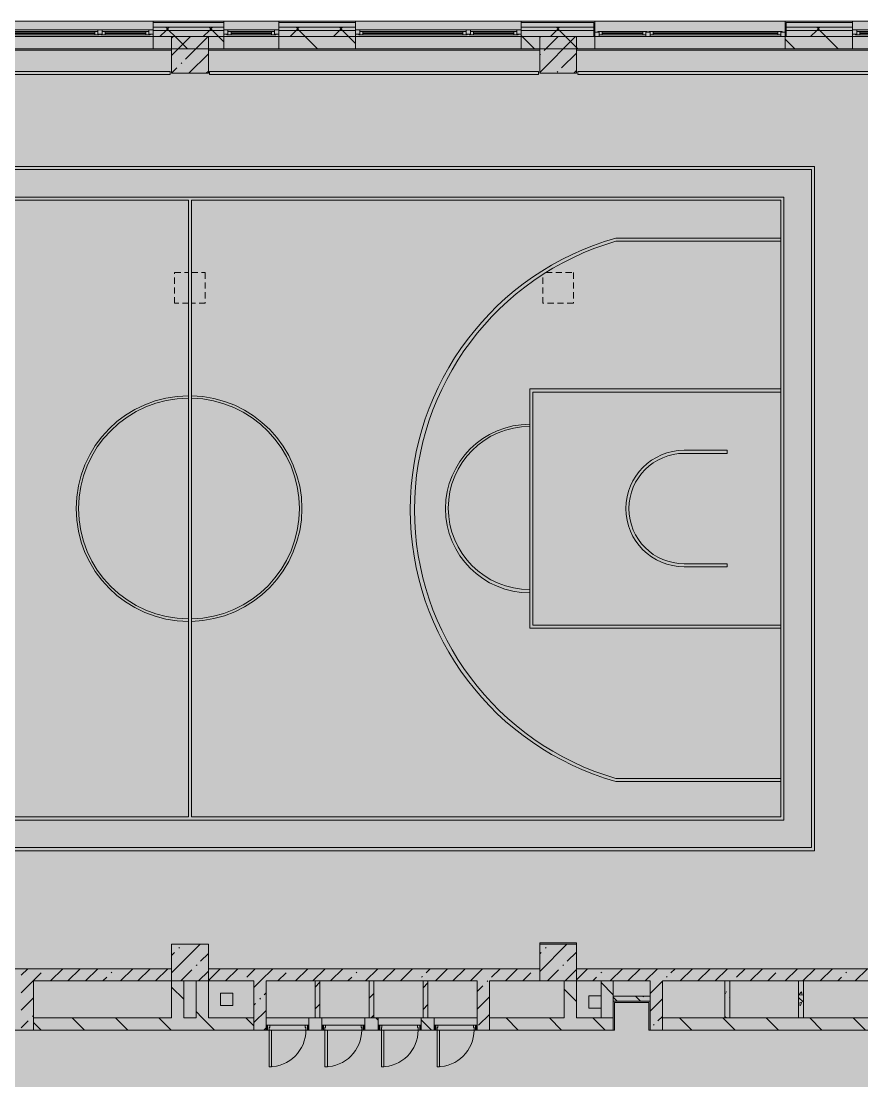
# Model space of a CAD drawing. Header units: millimetres. Extents: x 35146 to 234858, y -8553 to 29000.
# Drawn here: x 157384 to 171084, y 10072 to 27350 of the extents above; entities that cross this region are included whole.
import ezdxf

# ---------------------------------------------------------------- set-up
doc = ezdxf.new("R2010")
doc.units = ezdxf.units.MM
doc.linetypes.add('200_ШТРИХ__ш1_п0_6_', pattern=[160, 100, -60])
doc.layers.add('A-DETL-GENF-3', color=7, linetype='Continuous', lineweight=9, true_color=0xc0c0c0, transparency=0.4)
for name, color, linetype, lineweight in [('A-DETL-MBND', 7, '200_ШТРИХ__ш1_п0_6_', 9), ('A-WALL-4', 7, 'Continuous', 5), ('I-WALL-3', 7, 'Continuous', 5), ('S-COLS-1', 7, 'Continuous', 5)]:
    doc.layers.add(name, color=color, linetype=linetype, lineweight=lineweight)
for name, color, linetype, lineweight, true_color in [('A-DOOR-1', 7, 'Continuous', 5, 0xaaaaaa), ('A-DOOR-2', 7, 'Continuous', 5, 0xe2e2e2), ('A-DOOR-3', 7, 'Continuous', 5, 0xb7b7b7), ('A-DOOR-FRAM-1', 7, 'Continuous', 5, 0xe2e2e2), ('A-DOOR-FRAM-2', 7, 'Continuous', 5, 0xaaaaaa), ('A-DOOR-FRAM-3', 7, 'Continuous', 5, 0xb7b7b7), ('A-FLOR-2', 7, 'Continuous', 5, 0xb7b7b7), ('A-GLAZ-3', 7, 'Continuous', 5, 0x737373), ('A-WALL-5', 7, 'Continuous', 9, 0x737373), ('A-WALL-6', 7, 'Continuous', 5, 0x737373), ('I-WALL-4', 7, 'Continuous', 5, 0x737373), ('I-WALL-5', 7, 'Continuous', 5, 0x787878), ('S-COLS-2', 7, 'Continuous', 5, 0x737373)]:
    doc.layers.add(name, color=color, linetype=linetype, lineweight=lineweight, true_color=true_color)
pattern_1 = [(135, (105674.2, 0), (-353.5534, -353.5534), [])]
pattern_2 = [(45, (105674.2, 0), (-285.1231, 285.1231), []), (45, (105959.3, 0), (-285.1231, 285.1231), [504.031, -100.806, 16.764, -84.042])]
pattern_3 = [(45, (105674.2, 0), (-353.5534, 353.5534), []), (135, (105674.2, 0), (-353.5534, -353.5534), [])]
pattern_4 = [(135, (105674.2, 0), (-377.1708, -377.1708), [533.4, -88.9, 17.78, -88.9]), (135, (105674.2, 376.94), (-377.1708, -377.1708), []), (50, (105674.2, 0), (637.6445, -55.7866), [66.675, -733.425]), (355, (105674.2, 0), (-123.3494, 668.699), [53.34, -586.74]), (100.451, (105727.3, -4.65), (514.299, 612.908), [56.665, -623.315]), (46.184, (105674.2, 177.8), (948.776, -147.15), [100.012, -1100.137]), (96.636, (105753.3, 165.5), (830.909, 865.997), [84.998, -934.973]), (351.184, (105674.2, 177.8), (830.918, 865.988), [80.01, -880.11]), (21, (105763.1, 133.35), (530.6506, -357.9283), [66.675, -733.425]), (326, (105763.1, 133.35), (216.308, 644.6585), [53.34, -586.74]), (71.451, (105807.3, 103.5), (746.9596, 286.7243), [56.665, -623.315]), (37.5, (105674.2, 0), (10.8105, 295.9426), [16.764, -562.864, 16.764, -578.866, -588.962]), (37.5, (105674.2, 0), (10.8105, 295.9426), [-1175.258, 16.764, -572.198]), (7.5, (105674.2, 0), (233.8692, 350.6318), [16.764, -322.834, 16.764, -549.529, -224.472]), (7.5, (105674.2, 0), (233.8692, 350.6318), [-905.891, 16.764, -207.708]), (327.5, (105475.94, 0), (474.5678, -20.0513), [16.764, -205.486, 16.764, -676.656, -920.115]), (327.5, (105475.94, 0), (474.5678, -20.0513), [-915.67, 16.764, -903.351]), (317.5, (105387.04, 0), (518.4522, 88.9934), [16.764, -272.161, 16.764, -443.738, -653.415]), (317.5, (105387.04, 0), (518.4522, 88.9934), [-749.427, 16.764, -636.651])]
pattern_5 = [(45, (105674.2, 0), (-176.7767, 176.7767), [])]
pattern_6 = [(135, (1951.41, 164.685), (-14.14214, -14.14214), []), (225, (1951.41, 164.685), (14.14214, -14.14214), [])]
pattern_7 = [(45, (-171.384, 164.685), (-14.1421, 14.1421), []), (135, (-171.384, 164.685), (-14.1421, -14.1421), [])]

# ---------------------------------------------------------------- blocks, each defined once
blk = doc.blocks.new('BSC_Колонна _Прямоугольная - 600х600-23205375-2_5_2_птичка')
at = {"layer": 'S-COLS-1'}
h = blk.add_hatch(dxfattribs=at)
h.set_pattern_fill('FP_105', color=256, style=0, pattern_type=2)
h.set_pattern_definition([(45, (-54460, -12000), (-285.123, 285.123), []), (45, (-54174.88, -12000), (-285.123, 285.123), [504.031, -100.806, 16.764, -84.042])])
h.paths.add_polyline_path([(-300, -300), (300, -300), (300, 300), (-300, 300)])
at = {"layer": 'S-COLS-2'}
for p, q in [((300, 300), (-300, 300)), ((-300, 300), (-300, -300)), ((300, -300), (300, 300)), ((-300, -300), (300, -300))]:
    blk.add_line(p, q, dxfattribs=at)
blk = doc.blocks.new('BSC_Колонна _Прямоугольная - 600х600-V75-2_5_2_птичка')
at = {"layer": 'S-COLS-1'}
h = blk.add_hatch(dxfattribs=at)
h.set_pattern_fill('FP_120', color=256, style=0, pattern_type=2)
h.set_pattern_definition([(45, (-60460, -12000), (-285.1231, 285.1231), []), (45, (-60174.88, -12000), (-285.1231, 285.1231), [504.031, -100.806, 16.764, -84.042])])
h.paths.add_polyline_path([(-300, -300), (300, -300), (300, 300), (-300, 300), (-300, -201)])
at = {"layer": 'S-COLS-2'}
for p, q in [((300, 300), (-300, 300)), ((-300, 300), (-300, -300)), ((300, -300), (300, 300)), ((-300, -300), (300, -300))]:
    blk.add_line(p, q, dxfattribs=at)
blk = doc.blocks.new('120_Окно_СКБ_2Ст - 120_Окно_СКБ_2Ст 2700х2500 _мал створка справа_ 2-23206922-2_5_2_птичка')
at = {"layer": 'A-GLAZ-3'}
for p, q in [((-1350, -75), (-1350, -5)), ((-1350, -5), (-1280, -5)), ((1350, -5), (-1350, -5)), ((-1280, -75), (-1350, -75)), ((-1350, -75), (-1300, -75)), ((-1280, -75), (-1300, -75)), ((-1300, -75), (-1300, -85)), ((-1300, -85), (470, -85)), ((470, -85), (-1300, -85)), ((-1280, -5), (-1280, -75)), ((450, -35), (-1280, -35)), ((-1280, -35), (-1280, -75)), ((-1230, -85), (-1230, -35)), ((-1230, -55), (400, -55)), ((400, -65), (-1230, -65)), ((400, -85), (400, -35)), ((450, -75), (450, -5)), ((450, -5), (520, -5)), ((450, -75), (450, -35)), ((520, -75), (450, -75)), ((470, -75), (450, -75)), ((470, -75), (500, -75)), ((470, -85), (470, -75)), ((520, -75), (500, -75)), ((500, -75), (500, -85)), ((500, -85), (1300, -85)), ((1300, -85), (500, -85)), ((520, -5), (520, -75)), ((1280, -35), (520, -35)), ((520, -35), (520, -75)), ((570, -85), (570, -35)), ((570, -55), (1230, -55)), ((1230, -65), (570, -65)), ((1230, -85), (1230, -35)), ((1280, -75), (1280, -5)), ((1280, -5), (1350, -5)), ((1280, -75), (1280, -35)), ((1350, -75), (1280, -75)), ((1300, -75), (1280, -75)), ((1300, -75), (1350, -75)), ((1300, -85), (1300, -75)), ((1350, -5), (1350, -75))]:
    blk.add_line(p, q, dxfattribs=at)
blk = doc.blocks.new('120_Окно_СКБ_2Ст - 120_Окно_СКБ_2Ст 3100х2500 _мал_створка слева_ 2-19089248-2_5_2_птичка')
at = {"layer": 'A-GLAZ-3'}
for p, q in [((-1550, -75), (-1550, -5)), ((-1550, -5), (-1480, -5)), ((1550, -5), (-1550, -5)), ((-1480, -75), (-1550, -75)), ((-1550, -75), (-1500, -75)), ((-1480, -75), (-1500, -75)), ((-1500, -75), (-1500, -85)), ((-1500, -85), (670, -85)), ((670, -85), (-1500, -85)), ((-1480, -5), (-1480, -75)), ((650, -35), (-1480, -35)), ((-1480, -35), (-1480, -75)), ((-1430, -85), (-1430, -35)), ((-1430, -55), (600, -55)), ((600, -65), (-1430, -65)), ((600, -85), (600, -35)), ((650, -75), (650, -5)), ((650, -5), (720, -5)), ((650, -75), (650, -35)), ((720, -75), (650, -75)), ((670, -75), (650, -75)), ((670, -75), (700, -75)), ((670, -85), (670, -75)), ((720, -75), (700, -75)), ((700, -75), (700, -85)), ((700, -85), (1500, -85)), ((1500, -85), (700, -85)), ((720, -5), (720, -75)), ((1480, -35), (720, -35)), ((720, -35), (720, -75)), ((770, -85), (770, -35)), ((770, -55), (1430, -55)), ((1430, -65), (770, -65)), ((1430, -85), (1430, -35)), ((1480, -75), (1480, -5)), ((1480, -5), (1550, -5)), ((1480, -75), (1480, -35)), ((1550, -75), (1480, -75)), ((1500, -75), (1480, -75)), ((1500, -75), (1550, -75)), ((1500, -85), (1500, -75)), ((1550, -5), (1550, -75))]:
    blk.add_line(p, q, dxfattribs=at)
blk = doc.blocks.new('120_Окно_СКБ_2Ст - 120_Окно_СКБ_2Ст 3100х2500 _мал_створка слева_-22274797-2_5_2_птичка')
at = {"layer": 'A-GLAZ-3'}
for p, q in [((-1550, 45), (-1550, 115)), ((-1550, 115), (-1480, 115)), ((1550, 115), (-1550, 115)), ((-1480, 45), (-1550, 45)), ((-1550, 45), (-1500, 45)), ((-1480, 45), (-1500, 45)), ((-1500, 45), (-1500, 35)), ((-1500, 35), (670, 35)), ((670, 35), (-1500, 35)), ((-1480, 115), (-1480, 45)), ((650, 85), (-1480, 85)), ((-1480, 85), (-1480, 45)), ((-1430, 35), (-1430, 85)), ((-1430, 65), (600, 65)), ((600, 55), (-1430, 55)), ((600, 35), (600, 85)), ((650, 45), (650, 115)), ((650, 115), (720, 115)), ((650, 45), (650, 85)), ((720, 45), (650, 45)), ((670, 45), (650, 45)), ((670, 45), (700, 45)), ((670, 35), (670, 45)), ((720, 45), (700, 45)), ((700, 45), (700, 35)), ((700, 35), (1500, 35)), ((1500, 35), (700, 35)), ((720, 115), (720, 45)), ((1480, 85), (720, 85)), ((720, 85), (720, 45)), ((770, 35), (770, 85)), ((770, 65), (1430, 65)), ((1430, 55), (770, 55)), ((1430, 35), (1430, 85)), ((1480, 45), (1480, 115)), ((1480, 115), (1550, 115)), ((1480, 45), (1480, 85)), ((1550, 45), (1480, 45)), ((1500, 45), (1480, 45)), ((1500, 45), (1550, 45)), ((1500, 35), (1500, 45)), ((1550, 115), (1550, 45))]:
    blk.add_line(p, q, dxfattribs=at)
blk = doc.blocks.new('BSC_Колонна _Прямоугольная - 500х500-33455413-2_5_2_птичка')
at = {"layer": 'A-DETL-MBND'}
for p, q in [((-250, 250), (-23, 250)), ((-250, -250), (-250, 250)), ((27, 250), (250, 250)), ((250, 250), (250, -250)), ((-23, -250), (-250, -250)), ((250, -250), (27, -250))]:
    blk.add_line(p, q, dxfattribs=at)
blk = doc.blocks.new('120_Окно_СКБ_1Ст - 120_Окно_СКБ_1Ст 900х2500_h_-19906774-2_5_2_птичка')
at = {"layer": 'A-GLAZ-3'}
for p, q in [((-450, -75), (-450, -5)), ((-450, -5), (-380, -5)), ((450, -5), (-450, -5)), ((-380, -75), (-450, -75)), ((-450, -75), (-400, -75)), ((-380, -75), (-400, -75)), ((-400, -75), (-400, -85)), ((-400, -85), (400, -85)), ((400, -85), (-400, -85)), ((-380, -5), (-380, -75)), ((380, -35), (-380, -35)), ((-380, -35), (-380, -75)), ((-330, -85), (-330, -35)), ((-330, -55), (330, -55)), ((330, -65), (-330, -65)), ((330, -85), (330, -35)), ((380, -75), (380, -5)), ((380, -5), (450, -5)), ((380, -75), (380, -35)), ((450, -75), (380, -75)), ((400, -75), (380, -75)), ((400, -75), (450, -75)), ((400, -85), (400, -75)), ((450, -5), (450, -75))]:
    blk.add_line(p, q, dxfattribs=at)
blk = doc.blocks.new('110_Дверь_СКБ_1Ст - д-18 700x2100h_Технический шкаф ЭОМ и СС-V131-2_5_2_птичка')
at = {"layer": 'A-DOOR-1'}
h = blk.add_hatch(dxfattribs=at)
h.set_pattern_fill('FP_161', color=256, style=0, pattern_type=2)
h.set_pattern_definition(pattern_6)
h.paths.add_polyline_path([(362.5, 100), (337.5, 100), (337.5, 20), (362.5, 20)])
at = {"layer": 'A-DOOR-2'}
h = blk.add_hatch(color=256, dxfattribs=at)
h.paths.add_polyline_path([(-312.5, 100), (-312.5, 20), (-277.5, 20), (-277.5, 60), (-287.5, 60), (-287.5, 100), (-300.5, 100)])
h.paths.add_polyline_path([(312.5, 100), (312.5, 60), (302.5, 60), (302.5, 20), (337.5, 20), (337.5, 100)])
at = {"layer": 'A-DOOR-FRAM-1'}
blk.add_hatch(color=256, dxfattribs=at).paths.add_polyline_path([(272.5, 700), (272.5, 100), (312.5, 100), (312.5, 700)])
at = {"layer": 'A-DOOR-FRAM-2'}
h = blk.add_hatch(dxfattribs=at)
h.set_pattern_fill('FP_162', color=256, style=0, pattern_type=2)
h.set_pattern_definition(pattern_7)
h.paths.add_polyline_path([(-312.5, 100), (-337.5, 100), (-337.5, 20), (-312.5, 20)])
at = {"layer": 'A-DOOR-3'}
for p, q in [((312.5, 700), (272.5, 700)), ((272.5, 700), (272.5, 100)), ((312.5, 100), (312.5, 700)), ((272.5, 100), (312.5, 100))]:
    blk.add_line(p, q, dxfattribs=at)
blk.add_arc((312.5, 100), 600, 90, 180, dxfattribs=at)
at = {"layer": 'A-DOOR-FRAM-3'}
for p, q in [((-312.5, 100), (-337.5, 100)), ((-337.5, 100), (-337.5, 20)), ((-337.5, 20), (-312.5, 20)), ((-287.5, 100), (-312.5, 100)), ((-312.5, 100), (-312.5, 20)), ((-312.5, 20), (-312.5, 100)), ((-312.5, 20), (-277.5, 20)), ((-287.5, 60), (-287.5, 100)), ((-287.5, 100), (272.5, 100)), ((-277.5, 60), (-287.5, 60)), ((-277.5, 20), (-277.5, 60)), ((302.5, 20), (-277.5, 20)), ((312.5, 60), (302.5, 60)), ((302.5, 60), (302.5, 20)), ((302.5, 20), (337.5, 20)), ((312.5, 100), (312.5, 60)), ((337.5, 100), (312.5, 100)), ((337.5, 20), (337.5, 100)), ((362.5, 100), (337.5, 100)), ((337.5, 100), (337.5, 20)), ((337.5, 20), (362.5, 20)), ((362.5, 20), (362.5, 100))]:
    blk.add_line(p, q, dxfattribs=at)
blk = doc.blocks.new('110_Дверь_СКБ_1Ст - д-18 700x2100h_Технический шкаф ЭОМ и СС-V132-2_5_2_птичка')
at = {"layer": 'A-DOOR-1'}
h = blk.add_hatch(dxfattribs=at)
h.set_pattern_fill('FP_161', color=256, style=0, pattern_type=2)
h.set_pattern_definition(pattern_6)
h.paths.add_polyline_path([(362.5, 100), (337.5, 100), (337.5, 20), (362.5, 20)])
at = {"layer": 'A-DOOR-2'}
h = blk.add_hatch(color=256, dxfattribs=at)
h.paths.add_polyline_path([(312.5, 100), (312.5, 60), (302.5, 60), (302.5, 20), (337.5, 20), (337.5, 100)])
h.paths.add_polyline_path([(-287.5, 100), (-312.5, 100), (-312.5, 20), (-277.5, 20), (-277.5, 60), (-287.5, 60)])
at = {"layer": 'A-DOOR-FRAM-1'}
blk.add_hatch(color=256, dxfattribs=at).paths.add_polyline_path([(272.5, 700), (272.5, 100), (312.5, 100), (312.5, 700)])
at = {"layer": 'A-DOOR-FRAM-2'}
h = blk.add_hatch(dxfattribs=at)
h.set_pattern_fill('FP_162', color=256, style=0, pattern_type=2)
h.set_pattern_definition(pattern_7)
h.paths.add_polyline_path([(-318, 100), (-337.5, 100), (-337.5, 20), (-312.5, 20), (-312.5, 100)])
at = {"layer": 'A-DOOR-3'}
for p, q in [((312.5, 700), (272.5, 700)), ((272.5, 700), (272.5, 100)), ((312.5, 100), (312.5, 700)), ((272.5, 100), (312.5, 100))]:
    blk.add_line(p, q, dxfattribs=at)
blk.add_arc((312.5, 100), 600, 90, 180, dxfattribs=at)
at = {"layer": 'A-DOOR-FRAM-3'}
for p, q in [((-312.5, 100), (-337.5, 100)), ((-337.5, 100), (-337.5, 20)), ((-337.5, 20), (-312.5, 20)), ((-287.5, 100), (-312.5, 100)), ((-312.5, 100), (-312.5, 20)), ((-312.5, 20), (-312.5, 100)), ((-312.5, 20), (-277.5, 20)), ((-287.5, 60), (-287.5, 100)), ((-287.5, 100), (272.5, 100)), ((-277.5, 60), (-287.5, 60)), ((-277.5, 20), (-277.5, 60)), ((302.5, 20), (-277.5, 20)), ((312.5, 60), (302.5, 60)), ((302.5, 60), (302.5, 20)), ((302.5, 20), (337.5, 20)), ((312.5, 100), (312.5, 60)), ((337.5, 100), (312.5, 100)), ((337.5, 20), (337.5, 100)), ((362.5, 100), (337.5, 100)), ((337.5, 100), (337.5, 20)), ((337.5, 20), (362.5, 20)), ((362.5, 20), (362.5, 100))]:
    blk.add_line(p, q, dxfattribs=at)
blk = doc.blocks.new('BSC_Колонна _Прямоугольная - 500х500-V143-2_5_2_птичка')
at = {"layer": 'A-DETL-MBND'}
for p, q in [((-250, -250), (-250, 216)), ((-198, 250), (250, 250)), ((250, 250), (250, -250)), ((250, -250), (-250, -250))]:
    blk.add_line(p, q, dxfattribs=at)

msp = doc.modelspace()

# ---------------------------------------------------------------- hatches: boundary and pattern name
at = {"layer": 'A-DETL-GENF-3'}
msp.add_hatch(color=256, dxfattribs=at).paths.add_polyline_path([(181515.1, -280), (181534.2, -280), (181534.2, 3300), (190534.2, 3300), (190534.2, 27350), (147584.2, 27350), (147584.2, 23778), (144434.2, 23778), (144434.2, -280), (180587.6, -280)])
at = {"layer": 'A-WALL-4'}
h = msp.add_hatch(dxfattribs=at)
h.set_pattern_fill('FP_88', color=256, style=0, pattern_type=2)
h.set_pattern_definition(pattern_3)
h.paths.add_polyline_path([(190478.1, 27200), (190534.2, 27200), (190534.2, 27250), (186024.2, 27250), (186024.2, 27200), (189862.8, 27200)])
h.paths.add_polyline_path([(182442.7, 27200), (183524.2, 27200), (183524.2, 27250), (182014.2, 27250), (182014.2, 27200)])
h.paths.add_polyline_path([(173167.5, 27200), (173634.2, 27200), (173631.2, 27250), (171834.2, 27250), (171834.2, 27200), (172239.9, 27200)])
h.paths.add_polyline_path([(174534.2, 27200), (179914.2, 27200), (179914.2, 27250), (174534.2, 27250)])
h.paths.add_polyline_path([(170934.2, 27200), (170934.2, 27250), (169854.2, 27250), (169854.2, 27200), (170629.4, 27200)])
h.paths.add_polyline_path([(155334.5, 27200), (156434.4, 27200), (156434.4, 27250), (155334.5, 27250)])
h.paths.add_polyline_path([(165534.2, 27200), (166714.2, 27200), (166714.2, 27250), (165534.2, 27250)])
h.paths.add_polyline_path([(162834.2, 27200), (162834.2, 27250), (161584.1, 27250), (161584.1, 27200), (162501, 27200)])
h.paths.add_polyline_path([(160182.2, 27200), (160684.1, 27200), (160684.1, 27250), (159534.4, 27250), (159534.4, 27200)])
h.paths.add_polyline_path([(147734.2, 27200), (150081.2, 27200), (150081.2, 27250), (147684.2, 27250), (147684.2, 27200)])
h.paths.add_polyline_path([(154434.5, 27200), (154434.5, 27250), (153181.2, 27250), (153181.2, 27200), (153689.5, 27200)])
h = msp.add_hatch(dxfattribs=at)
h.set_pattern_fill('FP_88', color=256, style=0, pattern_type=2)
h.set_pattern_definition(pattern_3)
h.paths.add_polyline_path([(189874.2, 27100), (190534.2, 27100), (190534.2, 27200), (186024.2, 27200), (186024.2, 27100), (189862.8, 27100)])
h.paths.add_polyline_path([(173167.5, 27100), (173634.2, 27100), (173631.2, 27200), (171834.2, 27200), (171834.2, 27100), (172434.2, 27100)])
h.paths.add_polyline_path([(170934.2, 27100), (170934.2, 27200), (169854.2, 27200), (169854.2, 27100), (170629.4, 27100)])
h.paths.add_polyline_path([(174534.2, 27100), (179914.2, 27100), (179914.2, 27200), (174534.2, 27200)])
h.paths.add_polyline_path([(183524.2, 27100), (183524.2, 27200), (182014.2, 27200), (182014.2, 27100), (183370.2, 27100)])
h.paths.add_polyline_path([(162834.2, 27100), (162834.2, 27200), (161584.1, 27200), (161584.1, 27100), (162501, 27100)])
h.paths.add_polyline_path([(166714.2, 27100), (166714.2, 27200), (165534.2, 27200), (165534.2, 27100), (166674.8, 27100)])
h.paths.add_polyline_path([(159534.4, 27100), (160684.1, 27100), (160684.1, 27200), (159534.4, 27200)])
h.paths.add_polyline_path([(150081.2, 27100), (150081.2, 27200), (147734.2, 27200), (147734.2, 27100), (149051.9, 27100)])
h.paths.add_polyline_path([(153181.2, 27100), (154434.5, 27100), (154434.5, 27200), (153181.2, 27200)])
h.paths.add_polyline_path([(155334.5, 27100), (156434.4, 27100), (156434.4, 27200), (155334.5, 27200)])
at = {"layer": 'I-WALL-3'}
h = msp.add_hatch(dxfattribs=at)
h.set_pattern_fill('FP_99', color=256, style=0, pattern_type=2)
h.set_pattern_definition(pattern_1)
h.paths.add_polyline_path([(186024.2, 26900), (186324.2, 26900), (186324.2, 27100), (186024.2, 27100), (186024.2, 26974.9)])
h.paths.add_polyline_path([(189874.2, 26900), (189874.2, 27100), (186824.2, 27100), (186824.2, 26900), (189862.8, 26900)])
h.paths.add_polyline_path([(179214.2, 26900), (179214.2, 27100), (176484.2, 27100), (176484.2, 26900), (178732.6, 26900)])
h.paths.add_polyline_path([(173634.2, 26900), (173631.2, 27100), (172434.2, 27100), (172434.2, 26900), (173631.2, 26900)])
h.paths.add_polyline_path([(179914.2, 26900), (179914.2, 27100), (179714.2, 27100), (179714.2, 26900)])
h.paths.add_polyline_path([(174534.2, 26900), (175984.2, 26900), (175984.2, 27100), (174534.2, 27100)])
h.paths.add_polyline_path([(182424.2, 26900), (182424.2, 27100), (182014.2, 27100), (182014.2, 26900)])
h.paths.add_polyline_path([(183524.2, 26900), (183524.2, 27100), (182924.2, 27100), (182924.2, 26900), (183370.2, 26900)])
h.paths.add_polyline_path([(162037.2, 26900), (162834.2, 26900), (162834.2, 27100), (161584.1, 27100), (161584.1, 26900)])
h.paths.add_polyline_path([(159534.4, 26900), (160684.1, 26900), (160684.1, 27100), (159534.4, 27100)])
h.paths.add_polyline_path([(165534.2, 26900), (166734.2, 26900), (166734.2, 27100), (165534.2, 27100)])
h.paths.add_polyline_path([(170139, 26900), (170934.2, 26900), (170934.2, 27100), (169834.2, 27100), (169834.2, 26900)])
h.paths.add_polyline_path([(156039, 26900), (156434.4, 26900), (156434.4, 27100), (156039, 27100)])
h = msp.add_hatch(dxfattribs=at)
h.set_pattern_fill('FP_99', color=256, style=0, pattern_type=2)
h.set_pattern_definition(pattern_1)
h.paths.add_polyline_path([(156472.1, 11700), (157384.2, 11700), (157384.2, 11900), (154434.2, 11900), (154434.2, 11700), (155544.6, 11700)])
h.paths.add_polyline_path([(148434.2, 11700), (150909.9, 11700), (150907, 11900), (148434.2, 11900)])
h.paths.add_polyline_path([(152359.9, 11700), (153834.2, 11700), (153834.2, 11900), (152359.9, 11900), (152359.9, 11799.5)])
h = msp.add_hatch(dxfattribs=at)
h.set_pattern_fill('FP_96', color=256, style=0, pattern_type=2)
h.set_pattern_definition(pattern_2)
h.paths.add_polyline_path([(157384.2, 10900), (157584.2, 10900), (157584.2, 11900), (157384.2, 11900), (157384.2, 11100)])
h = msp.add_hatch(dxfattribs=at)
h.set_pattern_fill('FP_96', color=256, style=0, pattern_type=2)
h.set_pattern_definition(pattern_2)
h.paths.add_polyline_path([(159834.2, 11700), (159834.2, 11900), (157584.2, 11900), (157584.2, 11700), (158327.1, 11700)])
h = msp.add_hatch(dxfattribs=at)
h.set_pattern_fill('FP_96', color=256, style=0, pattern_type=2)
h.set_pattern_definition(pattern_2)
h.paths.add_polyline_path([(161374.2, 11700), (165834.2, 11700), (165834.2, 11900), (160434.2, 11900), (160434.2, 11700), (161174.2, 11700)])
h.paths.add_polyline_path([(170134.2, 11700), (171834.2, 11700), (171834.2, 11900), (166434.2, 11900), (166434.2, 11700), (170054.2, 11700)])
h = msp.add_hatch(dxfattribs=at)
h.set_pattern_fill('FP_99', color=256, style=0, pattern_type=2)
h.set_pattern_definition(pattern_1)
h.paths.add_polyline_path([(160034.2, 11100), (160034.2, 11700), (159834.2, 11700), (159834.2, 11100)])
h = msp.add_hatch(dxfattribs=at)
h.set_pattern_fill('FP_99', color=256, style=0, pattern_type=2)
h.set_pattern_definition(pattern_1)
h.paths.add_polyline_path([(160234.2, 11100), (160434.2, 11100), (160434.2, 11700), (160234.2, 11700), (160234.2, 11221)])
h = msp.add_hatch(dxfattribs=at)
h.set_pattern_fill('FP_96', color=256, style=0, pattern_type=2)
h.set_pattern_definition(pattern_2)
h.paths.add_polyline_path([(161174.2, 10900), (161374.2, 10900), (161374.2, 11700), (161174.2, 11700), (161174.2, 10980)])
h = msp.add_hatch(dxfattribs=at)
h.set_pattern_fill('FP_100', color=256, style=0, pattern_type=2)
h.set_pattern_definition(pattern_5)
h.paths.add_polyline_path([(162253.4, 11100), (162253.4, 11700), (162173.4, 11700), (162173.4, 11100)])
h = msp.add_hatch(dxfattribs=at)
h.set_pattern_fill('FP_100', color=256, style=0, pattern_type=2)
h.set_pattern_definition(pattern_5)
h.paths.add_polyline_path([(163133.4, 11100), (163133.4, 11700), (163053.4, 11700), (163053.4, 11100)])
h = msp.add_hatch(dxfattribs=at)
h.set_pattern_fill('FP_100', color=256, style=0, pattern_type=2)
h.set_pattern_definition(pattern_5)
h.paths.add_polyline_path([(164013.4, 11100), (164013.4, 11700), (163933.4, 11700), (163933.4, 11100)])
h = msp.add_hatch(dxfattribs=at)
h.set_pattern_fill('FP_96', color=256, style=0, pattern_type=2)
h.set_pattern_definition(pattern_2)
h.paths.add_polyline_path([(165014.2, 10900), (165014.2, 11700), (164814.2, 11700), (164819.8, 10900)])
h = msp.add_hatch(dxfattribs=at)
h.set_pattern_fill('FP_99', color=256, style=0, pattern_type=2)
h.set_pattern_definition(pattern_1)
h.paths.add_polyline_path([(166434.2, 11100), (166434.2, 11700), (166234.2, 11700), (166234.2, 11100)])
h = msp.add_hatch(dxfattribs=at)
h.set_pattern_fill('FP_99', color=256, style=0, pattern_type=2)
h.set_pattern_definition(pattern_1)
h.paths.add_polyline_path([(167034.2, 11100), (167034.2, 11700), (166834.2, 11700), (166834.2, 11100)])
h = msp.add_hatch(dxfattribs=at)
h.set_pattern_fill('FP_99', color=256, style=0, pattern_type=2)
h.set_pattern_definition(pattern_1)
h.paths.add_polyline_path([(166834.2, 10900), (167034.2, 10900), (167034.2, 11700), (166834.2, 11700), (166834.2, 11100)])
h = msp.add_hatch(dxfattribs=at)
h.set_pattern_fill('FP_96', color=256, style=0, pattern_type=2)
h.set_pattern_definition(pattern_2)
h.paths.add_polyline_path([(167834.2, 10900), (167834.2, 11700), (167634.2, 11700), (167634.2, 10900)])
h = msp.add_hatch(dxfattribs=at)
h.set_pattern_fill('FP_99', color=256, style=0, pattern_type=2)
h.set_pattern_definition(pattern_1)
h.paths.add_polyline_path([(166834.2, 10900), (166834.2, 11100), (165014.2, 11100), (165014.2, 10900), (165747.3, 10900)])
h.paths.add_polyline_path([(160182.2, 10900), (161174.2, 10900), (161174.2, 11100), (157584.2, 11100), (157584.2, 10900), (158327.1, 10900)])
h.paths.add_polyline_path([(162074.2, 10900), (162284.2, 10900), (162284.2, 11100), (162074.2, 11100), (162074.2, 10980)])
h.paths.add_polyline_path([(163904.2, 10900), (164114.2, 10900), (164114.2, 11100), (163904.2, 11100), (163904.2, 10980)])
h.paths.add_polyline_path([(163204.2, 10900), (163204.2, 11100), (162984.2, 11100), (162984.2, 10900)])
h.paths.add_polyline_path([(152934.9, 10900), (157384.2, 10900), (157384.2, 11100), (152934.9, 11100)])
h = msp.add_hatch(dxfattribs=at)
h.set_pattern_fill('FP_99', color=256, style=0, pattern_type=2)
h.set_pattern_definition(pattern_1)
h.paths.add_polyline_path([(172234.2, 10900), (172234.2, 11100), (167834.2, 11100), (167834.2, 10900), (169457.4, 10900)])
at = {"layer": 'I-WALL-5'}
h = msp.add_hatch(dxfattribs=at)
h.set_pattern_fill('FP_109', color=256, style=0, pattern_type=2)
h.set_pattern_definition(pattern_4)
h.paths.add_polyline_path([(168934.2, 11100), (168934.2, 11700), (168854.2, 11700), (168854.2, 11100)])
h = msp.add_hatch(dxfattribs=at)
h.set_pattern_fill('FP_109', color=256, style=0, pattern_type=2)
h.set_pattern_definition(pattern_4)
h.paths.add_polyline_path([(170134.2, 11100), (170134.2, 11700), (170054.2, 11700), (170054.2, 11100)])
h = msp.add_hatch(dxfattribs=at)
h.set_pattern_fill('FP_109', color=256, style=0, pattern_type=2)
h.set_pattern_definition(pattern_4)
h.paths.add_polyline_path([(167634.2, 11370), (167634.2, 11450), (167034.2, 11450), (167034.2, 11370), (167602.3, 11370)])
at = {"layer": 'S-COLS-1'}
h = msp.add_hatch(dxfattribs=at)
h.set_pattern_fill('FP_96', color=256, style=0, pattern_type=2)
h.set_pattern_definition(pattern_2)
h.paths.add_polyline_path([(160434.2, 26500), (160434.2, 27100), (159834.2, 27100), (159834.2, 26500), (160182.2, 26500)])
h = msp.add_hatch(dxfattribs=at)
h.set_pattern_fill('FP_96', color=256, style=0, pattern_type=2)
h.set_pattern_definition(pattern_2)
h.paths.add_polyline_path([(166434.2, 26500), (166434.2, 27100), (165834.2, 27100), (165834.2, 26500)])

# ---------------------------------------------------------------- linework, layer by layer
at = {"layer": 'A-FLOR-2'}
for p, q in [((170314.2, 24981.3), (149957.8, 24981.3)), ((150007.8, 24931.3), (170264.2, 24931.3)), ((170264.2, 24931.3), (170264.2, 13874.4)), ((170314.2, 13824.4), (170314.2, 24981.3)), ((169814.2, 24481.3), (150457.8, 24481.3)), ((150507.8, 24431.3), (160111, 24431.3)), ((160111, 24431.3), (160111, 14374.4)), ((160161, 14374.4), (160161, 24431.3)), ((160161, 24431.3), (169764.2, 24431.3)), ((169764.2, 24431.3), (169764.2, 14374.4)), ((169814.2, 14324.4), (169814.2, 24481.3)), ((169764.2, 23812.8), (167074.5, 23812.8)), ((167074.5, 23762.8), (169764.2, 23762.8)), ((165674.5, 21352.8), (165674.5, 17452.8)), ((169764.2, 21352.8), (165674.5, 21352.8)), ((165724.5, 17502.8), (165724.5, 21302.8)), ((165724.5, 21302.8), (169764.2, 21302.8)), ((168889.2, 20352.8), (168189.2, 20352.8)), ((168189.2, 20302.8), (168889.2, 20302.8)), ((168889.2, 20302.8), (168889.2, 20352.8)), ((168889.2, 18502.8), (168189.2, 18502.8)), ((168889.2, 18452.8), (168889.2, 18502.8)), ((168189.2, 18452.8), (168889.2, 18452.8)), ((165674.5, 17452.8), (169764.2, 17452.8)), ((169764.2, 17502.8), (165724.5, 17502.8)), ((169764.2, 15002.8), (167074.5, 15002.8)), ((167074.5, 14952.8), (169764.2, 14952.8)), ((160111, 14374.4), (150507.8, 14374.4)), ((169764.2, 14374.4), (160161, 14374.4)), ((150457.8, 14324.4), (169814.2, 14324.4)), ((149957.8, 13824.4), (170314.2, 13824.4)), ((170264.2, 13874.4), (150007.8, 13874.4)), ((165834.2, 12300), (165834.2, 12320)), ((165834.2, 12320), (166434.2, 12320)), ((166434.2, 12320), (166434.2, 12300)), ((160634.2, 11500), (160834.2, 11500)), ((160634.2, 11300), (160634.2, 11500)), ((160834.2, 11500), (160834.2, 11300)), ((166634.2, 11457), (166834.2, 11457)), ((166634.2, 11257), (166634.2, 11457)), ((160834.2, 11300), (160634.2, 11300)), ((166834.2, 11257), (166634.2, 11257)), ((167613.2, 11350), (167054.2, 11350)), ((167054.2, 11350), (167054.2, 10900)), ((167613.2, 10900), (167613.2, 11350)), ((167054.2, 10900), (167034.2, 10900)), ((167634.2, 10900), (167613.2, 10900))]:
    msp.add_line(p, q, dxfattribs=at)
for centre, radius, start, end in [((168329.2, 19382.8), 4604.2, 105.81331, 254.18669), ((168358.7, 19382.8), 4564.4, 106.34112, 253.65888), ((160119.3, 19403.3), 1840, 90.26005, 180), ((160119.3, 19403.3), 1800, 90.26583, 180), ((160119.3, 19403.3), 1840, 0, 88.70133), ((160119.3, 19403.3), 1800, 0, 88.67247), ((165674.5, 19402.8), 1375, 90, 270), ((165674.5, 19411.7), 1330, 90, 270), ((168189.2, 19402.8), 950, 90, 270), ((168189.2, 19402.8), 900, 90, 270), ((160119.3, 19403.3), 1840, 180, 269.73995), ((160119.3, 19403.3), 1800, 180, 269.73417), ((160119.3, 19403.3), 1800, 271.32753, 360), ((160119.3, 19403.3), 1840, 271.29867, 360)]:
    msp.add_arc(centre, radius, start, end, dxfattribs=at)
at = {"layer": 'A-WALL-5'}
for p, q in [((160684.1, 27330), (159534.4, 27330)), ((162834.2, 27330), (161584.1, 27330)), ((166714.2, 27330), (165534.2, 27330)), ((166714.2, 27100), (166714.2, 27330)), ((169854.2, 27330), (169854.2, 27100)), ((170934.2, 27330), (169854.2, 27330)), ((160684.1, 27250), (159534.4, 27250)), ((160684.1, 27200), (159534.4, 27200)), ((162834.2, 27250), (161584.1, 27250)), ((162834.2, 27200), (161584.1, 27200)), ((166714.2, 27250), (165534.2, 27250)), ((166714.2, 27200), (165534.2, 27200)), ((170934.2, 27250), (169854.2, 27250)), ((170934.2, 27200), (169854.2, 27200)), ((160684.1, 27100), (159534.4, 27100)), ((162834.2, 27100), (161584.1, 27100)), ((166734.2, 27100), (165534.2, 27100)), ((170934.2, 27100), (169834.2, 27100)), ((162253.4, 11700), (162173.4, 11700)), ((163133.4, 11700), (163053.4, 11700)), ((164013.4, 11700), (163933.4, 11700)), ((167034.2, 11700), (166834.2, 11700)), ((168934.2, 11700), (168854.2, 11700)), ((170134.2, 11700), (170054.2, 11700)), ((167034.2, 11370), (167034.2, 11450)), ((167634.2, 11370), (167634.2, 11450)), ((157584.2, 10900), (157584.2, 11100)), ((161174.2, 10900), (161174.2, 11100)), ((162173.4, 11100), (162253.4, 11100)), ((163053.4, 11100), (163133.4, 11100)), ((163933.4, 11100), (164013.4, 11100)), ((165014.2, 10900), (165014.2, 11100)), ((167834.2, 10900), (167834.2, 11100)), ((168854.2, 11100), (168934.2, 11100)), ((170054.2, 11100), (170134.2, 11100))]:
    msp.add_line(p, q, dxfattribs=at)
at = {"layer": 'A-WALL-6'}
for p, q in [((147584.2, 27350), (162834.2, 27350)), ((159534.4, 27350), (159534.4, 27100)), ((160684.1, 27100), (160684.1, 27350)), ((161584.1, 27350), (161584.1, 27100)), ((162834.2, 27100), (162834.2, 27350)), ((182014.2, 27350), (162834.2, 27350)), ((165534.2, 27350), (165534.2, 27100)), ((166734.2, 27100), (166734.2, 27350)), ((169834.2, 27350), (169834.2, 27100)), ((170934.2, 27100), (170934.2, 27350))]:
    msp.add_line(p, q, dxfattribs=at)
at = {"layer": 'I-WALL-4'}
for p, q in [((156434.4, 27100), (159534.4, 27100)), ((159534.4, 27100), (159534.4, 26900)), ((160684.1, 26900), (160684.1, 27100)), ((160684.1, 27100), (161584.1, 27100)), ((161584.1, 27100), (161584.1, 26900)), ((162834.2, 26900), (162834.2, 27100)), ((162834.2, 27100), (165534.2, 27100)), ((165534.2, 27100), (165534.2, 26900)), ((166734.2, 26900), (166734.2, 27100)), ((166734.2, 27100), (169834.2, 27100)), ((169834.2, 27100), (169834.2, 26900)), ((170934.2, 26900), (170934.2, 27100)), ((170934.2, 27100), (171814.2, 27100)), ((159834.2, 26880), (154434.2, 26880)), ((171834.2, 26900), (156039, 26900)), ((165834.2, 26880), (160434.2, 26880)), ((171814.2, 26880), (166434.2, 26880)), ((154455.5, 26529), (159813.2, 26529)), ((159813.2, 26479), (154455.5, 26479)), ((159813.2, 26479), (159813.2, 26529)), ((160454.2, 26529), (165814.2, 26529)), ((160454.2, 26529), (160454.2, 26479)), ((165814.2, 26479), (160454.2, 26479)), ((165814.2, 26479), (165814.2, 26529)), ((166455.2, 26529), (171834.2, 26529)), ((166455.2, 26529), (166455.2, 26479)), ((171834.7, 26479), (166455.2, 26479)), ((159834.2, 11900), (154434.2, 11900)), ((165834.2, 11900), (160434.2, 11900)), ((171834.2, 11900), (166434.2, 11900)), ((157584.2, 11100), (157584.2, 11700)), ((157584.2, 11700), (159834.2, 11700)), ((159834.2, 11700), (159834.2, 11100)), ((160034.2, 11100), (160034.2, 11700)), ((160234.2, 11700), (160234.2, 11100)), ((160434.2, 11100), (160434.2, 11700)), ((160434.2, 11700), (161174.2, 11700)), ((161174.2, 11700), (161174.2, 11100)), ((161374.2, 10980), (161374.2, 11700)), ((161374.2, 11700), (162173.4, 11700)), ((162173.4, 11700), (162173.4, 11100)), ((162253.4, 11100), (162253.4, 11700)), ((162253.4, 11700), (163053.4, 11700)), ((163053.4, 11700), (163053.4, 11100)), ((163133.4, 11100), (163133.4, 11700)), ((163133.4, 11700), (163933.4, 11700)), ((163933.4, 11700), (163933.4, 11100)), ((164013.4, 11100), (164013.4, 11700)), ((164013.4, 11700), (164814.2, 11700)), ((164814.2, 11700), (164814.2, 10980)), ((165014.2, 11100), (165014.2, 11700)), ((165014.2, 11700), (165834.2, 11700)), ((166234.2, 11700), (166234.2, 11100)), ((166434.2, 11100), (166434.2, 11700)), ((166434.2, 11700), (166834.2, 11700)), ((166834.2, 11700), (166834.2, 11100)), ((167034.2, 11450), (167034.2, 11700)), ((167034.2, 11700), (167602.3, 11700)), ((167608, 11700), (167634.2, 11700)), ((167634.2, 11700), (167634.2, 11450)), ((167834.2, 11100), (167834.2, 11700)), ((167834.2, 11700), (168854.2, 11700)), ((168854.2, 11700), (168854.2, 11100)), ((168934.2, 11100), (168934.2, 11700)), ((168934.2, 11700), (170054.2, 11700)), ((170054.2, 11700), (170054.2, 11100)), ((170134.2, 11100), (170134.2, 11700)), ((170134.2, 11700), (171834.2, 11700)), ((167634.2, 11450), (167034.2, 11450)), ((167034.2, 10900), (167034.2, 11370)), ((167034.2, 11370), (167634.2, 11370)), ((167634.2, 11370), (167634.2, 10900)), ((159834.2, 11100), (157584.2, 11100)), ((160234.2, 11100), (160034.2, 11100)), ((161174.2, 11100), (160434.2, 11100)), ((161374.2, 11100), (162173.4, 11100)), ((162074.2, 11100), (162074.2, 10980)), ((162253.4, 11100), (163053.4, 11100)), ((162284.2, 10980), (162284.2, 11100)), ((162984.2, 11100), (162984.2, 10980)), ((163133.4, 11100), (163933.4, 11100)), ((163204.2, 10980), (163204.2, 11100)), ((163904.2, 11100), (163904.2, 10980)), ((164013.4, 11100), (164814.2, 11100)), ((164114.2, 10980), (164114.2, 11100)), ((166234.2, 11100), (165014.2, 11100)), ((167034.2, 11100), (166434.2, 11100)), ((168854.2, 11100), (167834.2, 11100)), ((170054.2, 11100), (168934.2, 11100)), ((172234.2, 11100), (170134.2, 11100)), ((152934.9, 10900), (161374.2, 10900)), ((162074.2, 10900), (162284.2, 10900)), ((162984.2, 10900), (163204.2, 10900)), ((163904.2, 10900), (164114.2, 10900)), ((164814.2, 10900), (167034.2, 10900)), ((167634.2, 10900), (172434.2, 10900))]:
    msp.add_line(p, q, dxfattribs=at)
at = {"layer": 'S-COLS-2'}
for p, q in [((160434.2, 27100), (159834.2, 27100)), ((159834.2, 27100), (159834.2, 26500)), ((160434.2, 26500), (160434.2, 27100)), ((166434.2, 27100), (165834.2, 27100)), ((165834.2, 27100), (165834.2, 26500)), ((166434.2, 26500), (166434.2, 27100)), ((159834.2, 26500), (160434.2, 26500)), ((165834.2, 26500), (166434.2, 26500))]:
    msp.add_line(p, q, dxfattribs=at)

# ---------------------------------------------------------------- block references
at = {"layer": 'A-DETL-MBND'}
for name, p in [('BSC_Колонна _Прямоугольная - 500х500-33455413-2_5_2_птичка', (160134.2, 23000)), ('BSC_Колонна _Прямоугольная - 500х500-V143-2_5_2_птичка', (166134.2, 23000))]:
    msp.add_blockref(name, p, dxfattribs=at)
at = {"layer": 'A-DOOR-3', "rotation": 180}
for name, p in [('110_Дверь_СКБ_1Ст - д-18 700x2100h_Технический шкаф ЭОМ и СС-V131-2_5_2_птичка', (161736.7, 11000)), ('110_Дверь_СКБ_1Ст - д-18 700x2100h_Технический шкаф ЭОМ и СС-V132-2_5_2_птичка', (162646.7, 11000)), ('110_Дверь_СКБ_1Ст - д-18 700x2100h_Технический шкаф ЭОМ и СС-V132-2_5_2_птичка', (163566.7, 11000)), ('110_Дверь_СКБ_1Ст - д-18 700x2100h_Технический шкаф ЭОМ и СС-V132-2_5_2_птичка', (164476.7, 11000))]:
    msp.add_blockref(name, p, dxfattribs=at)
at = {"layer": 'A-GLAZ-3'}
for name, p in [('120_Окно_СКБ_2Ст - 120_Окно_СКБ_2Ст 3100х2500 _мал_створка слева_ 2-19089248-2_5_2_птичка', (157984.4, 27215)), ('120_Окно_СКБ_1Ст - 120_Окно_СКБ_1Ст 900х2500_h_-19906774-2_5_2_птичка', (161134.1, 27215)), ('120_Окно_СКБ_2Ст - 120_Окно_СКБ_2Ст 2700х2500 _мал створка справа_ 2-23206922-2_5_2_птичка', (164184.2, 27215)), ('120_Окно_СКБ_1Ст - 120_Окно_СКБ_1Ст 900х2500_h_-19906774-2_5_2_птичка', (171384.2, 27215))]:
    msp.add_blockref(name, p, dxfattribs=at)
at = {"layer": 'A-GLAZ-3', "rotation": 180}
msp.add_blockref('120_Окно_СКБ_2Ст - 120_Окно_СКБ_2Ст 3100х2500 _мал_створка слева_-22274797-2_5_2_птичка', (168284.2, 27215), dxfattribs=at)
at = {"layer": 'S-COLS-2'}
for name, p in [('BSC_Колонна _Прямоугольная - 600х600-23205375-2_5_2_птичка', (160134.2, 12000)), ('BSC_Колонна _Прямоугольная - 600х600-V75-2_5_2_птичка', (166134.2, 12000))]:
    msp.add_blockref(name, p, dxfattribs=at)

doc.saveas('drawing.dxf')
